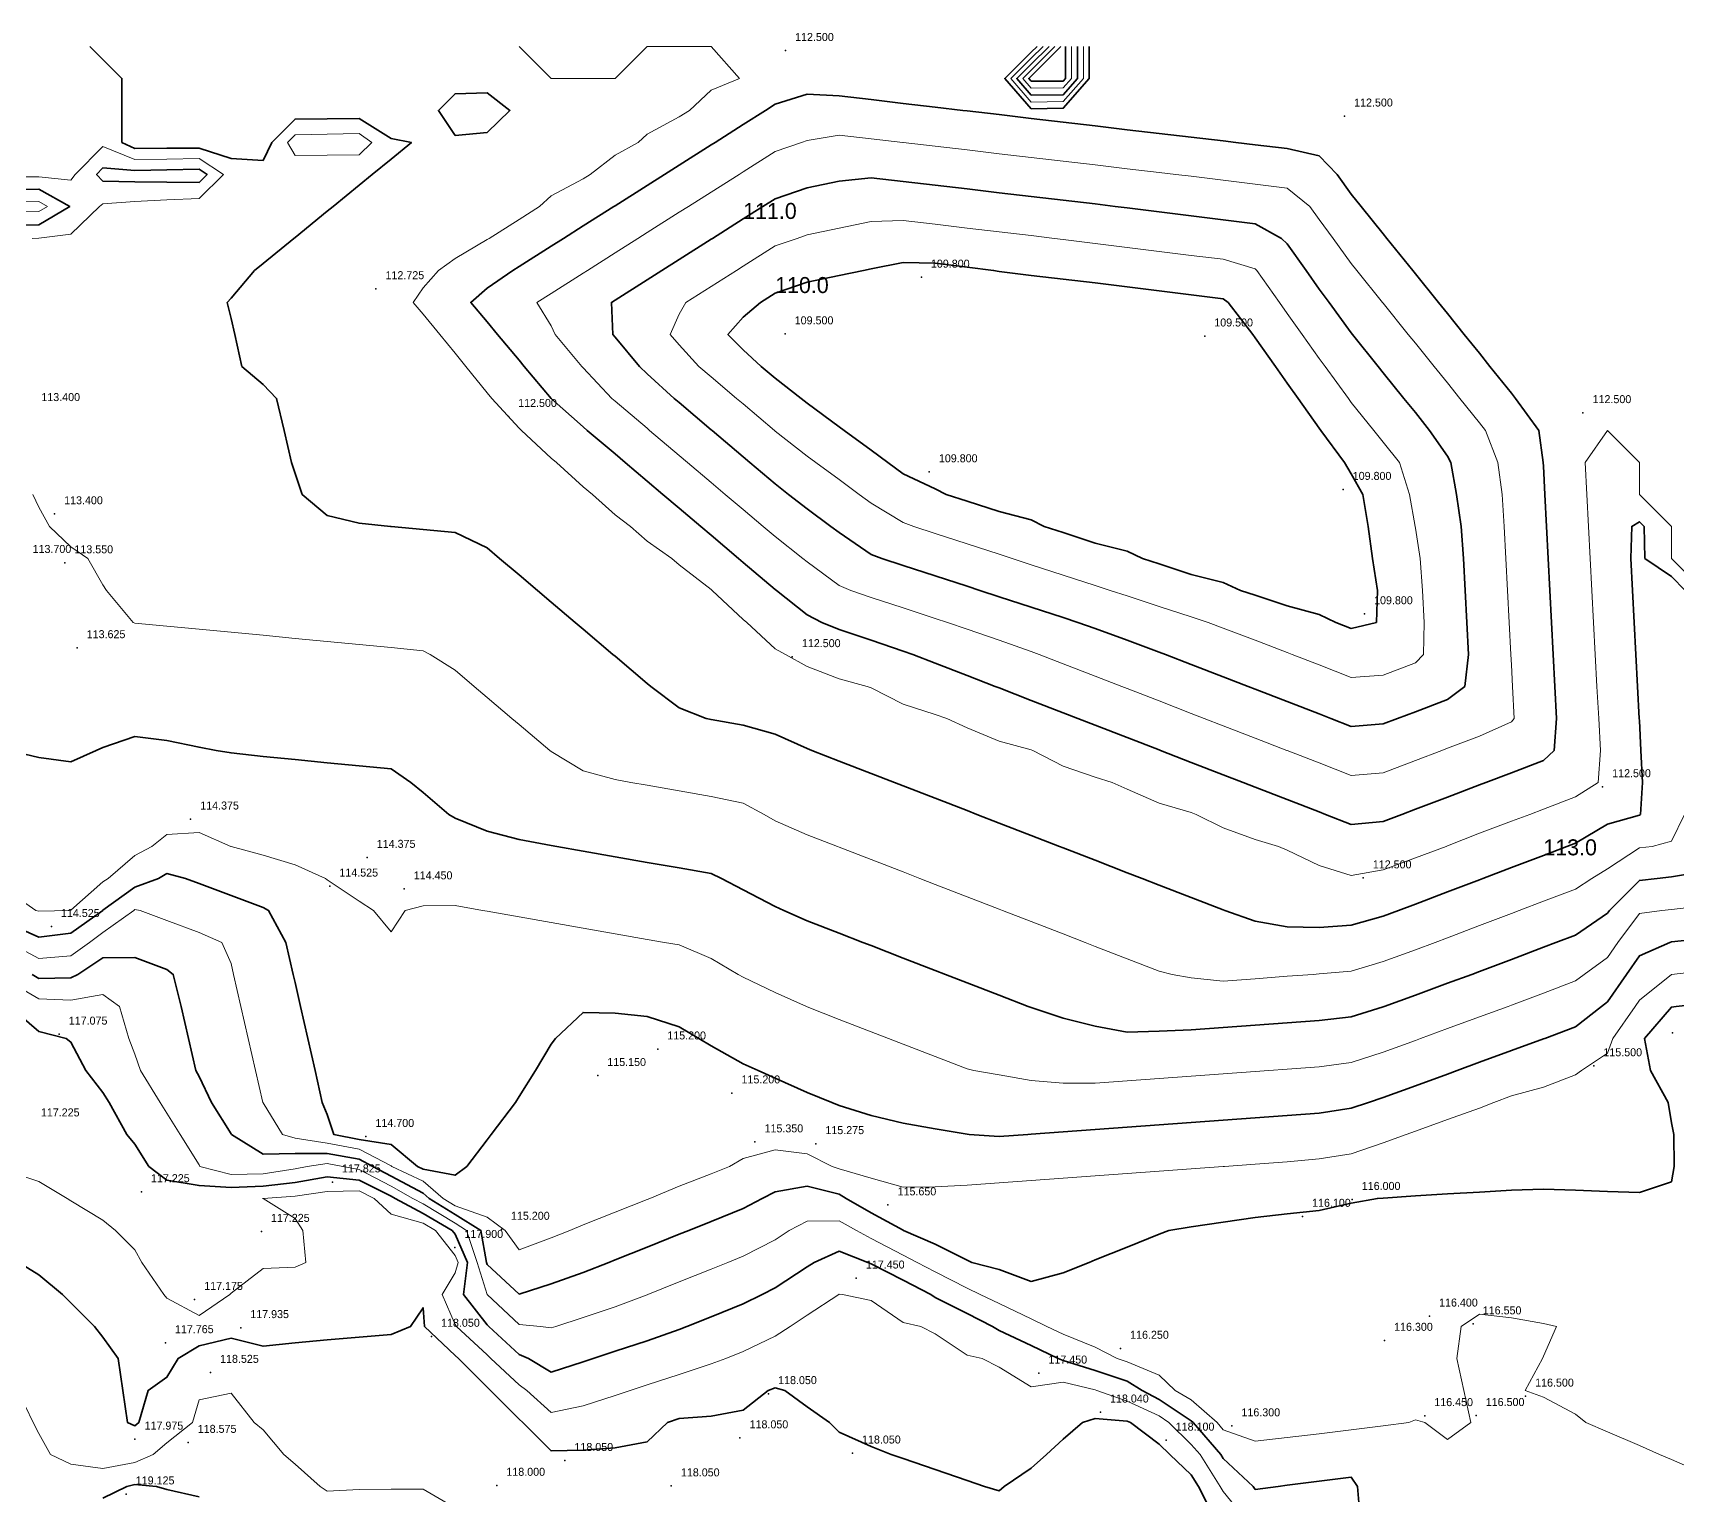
# Model space of a CAD drawing. Header units: metres. Extents: x 287882 to 288136, y 62808 to 63073.
# Drawn here: x 288013.4 to 288064.8, y 63027.8 to 63073.5 of the extents above; entities that cross this region are included whole.
import ezdxf

# ---------------------------------------------------------------- set-up
doc = ezdxf.new("R2010")
doc.units = ezdxf.units.M
for name, color, linetype in [('TOPO-CONT-PRIMARY', 2, 'Continuous'), ('TOPO-CONT-SECONDARY', 253, 'Continuous'), ('TOPO-CONT-TEXT', 3, 'Continuous'), ('TOPO-POINTS', 1, 'Continuous')]:
    doc.layers.add(name, color=color, linetype=linetype)

msp = doc.modelspace()

# ---------------------------------------------------------------- linework, layer by layer
at = {"layer": 'TOPO-CONT-PRIMARY', "lineweight": 35}
for points, elevation in [([(288065.035, 63056.043), (288064.6, 63056.478), (288063.774, 63057.043), (288063.744, 63058.043), (288063.6, 63058.188), (288063.363, 63058.043), (288063.335, 63057.043), (288063.387, 63056.043), (288063.439, 63055.043), (288063.492, 63054.043), (288063.544, 63053.043), (288063.597, 63052.043), (288063.6, 63051.974), (288063.649, 63051.043), (288063.701, 63050.043), (288063.639, 63049.043), (288063.6, 63049.016), (288062.6, 63048.734), (288061.6, 63048.146), (288061.33, 63048.043), (288060.6, 63047.765), (288059.6, 63047.384), (288058.706, 63047.043), (288058.6, 63047.003), (288057.6, 63046.622), (288056.6, 63046.241), (288056.072, 63046.043), (288055.6, 63045.869), (288054.6, 63045.58), (288053.6, 63045.507), (288052.6, 63045.532), (288051.6, 63045.713), (288050.645, 63046.043), (288050.6, 63046.061), (288049.6, 63046.448), (288048.6, 63046.836), (288048.065, 63047.043), (288047.6, 63047.223), (288046.6, 63047.611), (288045.6, 63047.999), (288045.485, 63048.043), (288044.6, 63048.386), (288043.6, 63048.774), (288042.904, 63049.043), (288042.6, 63049.161), (288041.6, 63049.549), (288040.6, 63049.937), (288040.324, 63050.043), (288039.6, 63050.324), (288038.6, 63050.712), (288037.744, 63051.043), (288037.6, 63051.099), (288036.6, 63051.556), (288035.6, 63051.833), (288034.6, 63052.009), (288034.445, 63052.043), (288033.6, 63052.371), (288032.713, 63053.043), (288032.6, 63053.139), (288031.6, 63053.986), (288031.533, 63054.043), (288030.6, 63054.833), (288030.352, 63055.043), (288029.6, 63055.68), (288029.171, 63056.043), (288028.6, 63056.527), (288027.99, 63057.043), (288027.6, 63057.373), (288026.6, 63057.85), (288025.6, 63057.946), (288024.6, 63058.042), (288024.586, 63058.043), (288023.6, 63058.143), (288022.6, 63058.381), (288021.821, 63059.043), (288021.6, 63059.696), (288021.494, 63060.043), (288021.258, 63061.043), (288021.022, 63062.043), (288020.6, 63062.479), (288019.94, 63063.043), (288019.717, 63064.043), (288019.6, 63064.541), (288019.482, 63065.043), (288019.6, 63065.175), (288020.337, 63066.043), (288020.6, 63066.258), (288021.562, 63067.043), (288021.6, 63067.075), (288022.6, 63067.891), (288022.787, 63068.043), (288023.6, 63068.707), (288024.012, 63069.043), (288024.6, 63069.523), (288025.237, 63070.043), (288024.6, 63070.168), (288023.6, 63070.788), (288022.6, 63070.781), (288021.6, 63070.772), (288020.871, 63070.043), (288020.6, 63069.475), (288019.6, 63069.539), (288018.6, 63069.863), (288017.6, 63069.859), (288016.6, 63069.855), (288016.193, 63070.043), (288016.193, 63071.043), (288016.193, 63072.043), (288015.6, 63072.636), (288015.193, 63073.043)], 113), ([(288046.415, 63073.043), (288046.415, 63072.043), (288045.6, 63071.108), (288044.6, 63071.088), (288043.775, 63072.043), (288044.6, 63072.858), (288044.785, 63073.043)], 112), ([(288046.045, 63073.043), (288046.045, 63072.043), (288045.6, 63071.533), (288044.6, 63071.522), (288044.15, 63072.043), (288044.6, 63072.488), (288045.156, 63073.043)], 111), ([(288045.674, 63073.043), (288045.674, 63072.043), (288045.6, 63071.958), (288044.6, 63071.957), (288044.525, 63072.043), (288044.6, 63072.117), (288045.526, 63073.043)], 110), ([(288026.6, 63070.263), (288027.6, 63070.348), (288028.316, 63071.043), (288027.6, 63071.589), (288026.6, 63071.562), (288026.081, 63071.043), (288026.6, 63070.263)], 113), ([(288054.6, 63048.732), (288053.797, 63049.043), (288053.6, 63049.12), (288052.6, 63049.507), (288051.6, 63049.895), (288051.217, 63050.043), (288050.6, 63050.282), (288049.6, 63050.67), (288048.637, 63051.043), (288048.6, 63051.058), (288047.6, 63051.445), (288046.6, 63051.833), (288046.057, 63052.043), (288045.6, 63052.22), (288044.6, 63052.608), (288043.6, 63052.996), (288043.477, 63053.043), (288042.6, 63053.383), (288041.6, 63053.771), (288040.897, 63054.043), (288040.6, 63054.146), (288039.6, 63054.486), (288038.6, 63054.819), (288038.062, 63055.043), (288037.6, 63055.281), (288036.638, 63056.043), (288036.6, 63056.073), (288035.6, 63056.92), (288035.454, 63057.043), (288034.6, 63057.767), (288034.273, 63058.043), (288033.6, 63058.613), (288033.093, 63059.043), (288032.6, 63059.46), (288031.912, 63060.043), (288031.6, 63060.307), (288030.731, 63061.043), (288030.6, 63061.154), (288029.6, 63062.041), (288029.597, 63062.043), (288028.762, 63063.043), (288028.6, 63063.237), (288027.927, 63064.043), (288027.6, 63064.435), (288027.092, 63065.043), (288027.6, 63065.492), (288028.408, 63066.043), (288028.6, 63066.165), (288029.6, 63066.798), (288029.987, 63067.043), (288030.6, 63067.432), (288031.565, 63068.043), (288031.6, 63068.066), (288032.6, 63068.699), (288033.144, 63069.043), (288033.6, 63069.333), (288034.6, 63069.966), (288034.722, 63070.043), (288035.6, 63070.6), (288036.301, 63071.043), (288036.6, 63071.233), (288037.6, 63071.55), (288038.6, 63071.496), (288039.6, 63071.379), (288040.6, 63071.261), (288041.6, 63071.144), (288042.459, 63071.043), (288042.6, 63071.027), (288043.6, 63070.91), (288044.6, 63070.792), (288045.6, 63070.675), (288046.6, 63070.558), (288047.6, 63070.441), (288048.6, 63070.323), (288049.6, 63070.206), (288050.6, 63070.089), (288050.987, 63070.043), (288051.6, 63069.971), (288052.6, 63069.85), (288053.6, 63069.62), (288054.153, 63069.043), (288054.6, 63068.43), (288054.911, 63068.043), (288055.6, 63067.186), (288055.714, 63067.043), (288056.518, 63066.043), (288056.6, 63065.941), (288057.322, 63065.043), (288057.6, 63064.697), (288058.126, 63064.043), (288058.6, 63063.453), (288058.929, 63063.043), (288059.6, 63062.209), (288059.733, 63062.043), (288060.457, 63061.043), (288060.594, 63060.043), (288060.6, 63059.922), (288060.646, 63059.043), (288060.699, 63058.043), (288060.751, 63057.043), (288060.803, 63056.043), (288060.856, 63055.043), (288060.908, 63054.043), (288060.96, 63053.043), (288061.013, 63052.043), (288060.94, 63051.043), (288060.6, 63050.727), (288059.6, 63050.346), (288058.807, 63050.043), (288058.6, 63049.965), (288057.6, 63049.584), (288056.6, 63049.203), (288056.182, 63049.043), (288055.6, 63048.822), (288054.6, 63048.732)], 112), ([(288015.6, 63068.832), (288016.6, 63068.815), (288017.6, 63068.802), (288018.6, 63068.792), (288018.855, 63069.043), (288018.6, 63069.207), (288017.6, 63069.189), (288016.6, 63069.169), (288015.6, 63069.244), (288015.4, 63069.043), (288015.6, 63068.832)], 114), ([(288054.6, 63051.795), (288053.958, 63052.043), (288053.6, 63052.182), (288052.6, 63052.57), (288051.6, 63052.957), (288051.378, 63053.043), (288050.6, 63053.345), (288049.6, 63053.733), (288048.798, 63054.043), (288048.6, 63054.118), (288047.6, 63054.488), (288046.6, 63054.851), (288046.059, 63055.043), (288045.6, 63055.193), (288044.6, 63055.519), (288043.6, 63055.846), (288042.994, 63056.043), (288042.6, 63056.172), (288041.6, 63056.498), (288040.6, 63056.825), (288039.93, 63057.043), (288039.6, 63057.17), (288038.6, 63057.852), (288038.341, 63058.043), (288037.6, 63058.589), (288037.021, 63059.043), (288036.6, 63059.372), (288035.808, 63060.043), (288035.6, 63060.219), (288034.627, 63061.043), (288034.6, 63061.066), (288033.6, 63061.913), (288033.446, 63062.043), (288032.6, 63062.809), (288032.361, 63063.043), (288031.6, 63063.954), (288031.525, 63064.043), (288031.484, 63065.043), (288031.6, 63065.117), (288032.6, 63065.75), (288033.063, 63066.043), (288033.6, 63066.384), (288034.6, 63067.017), (288034.641, 63067.043), (288035.6, 63067.651), (288036.22, 63068.043), (288036.6, 63068.284), (288037.6, 63068.627), (288038.6, 63068.835), (288039.6, 63068.932), (288040.6, 63068.822), (288041.6, 63068.705), (288042.6, 63068.588), (288043.6, 63068.471), (288044.6, 63068.353), (288045.6, 63068.236), (288046.6, 63068.119), (288047.226, 63068.043), (288047.6, 63067.998), (288048.6, 63067.874), (288049.6, 63067.75), (288050.6, 63067.626), (288051.6, 63067.502), (288052.422, 63067.043), (288052.6, 63066.869), (288053.186, 63066.043), (288053.6, 63065.459), (288053.903, 63065.043), (288054.6, 63064.088), (288054.636, 63064.043), (288055.44, 63063.043), (288055.6, 63062.844), (288056.244, 63062.043), (288056.6, 63061.6), (288057.047, 63061.043), (288057.6, 63060.238), (288057.712, 63060.043), (288057.884, 63059.043), (288058.028, 63058.043), (288058.101, 63057.043), (288058.153, 63056.043), (288058.205, 63055.043), (288058.258, 63054.043), (288058.15, 63053.043), (288057.6, 63052.635), (288056.6, 63052.254), (288056.047, 63052.043), (288055.6, 63051.873), (288054.6, 63051.795)], 111), ([(288012.6, 63067.45), (288013.6, 63067.468), (288014.561, 63068.043), (288013.6, 63068.58), (288012.6, 63068.567)], 114), ([(288054.6, 63054.857), (288054.12, 63055.043), (288053.6, 63055.291), (288052.6, 63055.56), (288051.6, 63055.892), (288051.137, 63056.043), (288050.6, 63056.291), (288049.6, 63056.545), (288048.6, 63056.871), (288048.072, 63057.043), (288047.6, 63057.268), (288046.6, 63057.524), (288045.6, 63057.85), (288045.008, 63058.043), (288044.6, 63058.244), (288043.6, 63058.507), (288042.6, 63058.829), (288041.943, 63059.043), (288041.6, 63059.213), (288040.6, 63059.686), (288040.115, 63060.043), (288039.6, 63060.423), (288038.758, 63061.043), (288038.6, 63061.16), (288037.6, 63061.896), (288037.411, 63062.043), (288036.6, 63062.672), (288036.161, 63063.043), (288035.6, 63063.564), (288035.124, 63064.043), (288035.6, 63064.577), (288036.139, 63065.043), (288036.6, 63065.336), (288037.6, 63065.677), (288038.6, 63065.885), (288039.362, 63066.043), (288039.6, 63066.093), (288040.6, 63066.287), (288041.6, 63066.266), (288042.6, 63066.145), (288043.426, 63066.043), (288043.6, 63066.013), (288044.6, 63065.887), (288045.6, 63065.774), (288046.6, 63065.65), (288047.6, 63065.526), (288048.6, 63065.403), (288049.6, 63065.279), (288050.6, 63065.155), (288050.75, 63065.043), (288051.523, 63064.043), (288051.6, 63063.934), (288052.232, 63063.043), (288052.6, 63062.524), (288052.941, 63062.043), (288053.6, 63061.115), (288053.652, 63061.043), (288054.383, 63060.043), (288054.6, 63059.683), (288054.956, 63059.043), (288055.127, 63058.043), (288055.261, 63057.043), (288055.419, 63056.043), (288055.382, 63055.043), (288054.6, 63054.857)], 110), ([(288065.6, 63047.258), (288064.6, 63047.093), (288064.151, 63047.043), (288063.6, 63046.983), (288062.662, 63046.043), (288062.6, 63045.96), (288061.6, 63045.275), (288060.993, 63045.043), (288060.6, 63044.894), (288059.6, 63044.513), (288058.6, 63044.132), (288058.36, 63044.043), (288057.6, 63043.766), (288056.6, 63043.4), (288055.624, 63043.043), (288055.6, 63043.035), (288054.6, 63042.716), (288053.6, 63042.608), (288052.6, 63042.535), (288051.6, 63042.462), (288050.6, 63042.389), (288049.6, 63042.315), (288048.6, 63042.266), (288047.6, 63042.244), (288046.6, 63042.422), (288045.6, 63042.673), (288044.6, 63043.005), (288044.501, 63043.043), (288043.6, 63043.393), (288042.6, 63043.78), (288041.921, 63044.043), (288041.6, 63044.168), (288040.6, 63044.555), (288039.6, 63044.943), (288039.341, 63045.043), (288038.6, 63045.331), (288037.6, 63045.718), (288036.874, 63046.043), (288036.6, 63046.165), (288035.6, 63046.685), (288034.924, 63047.043), (288034.6, 63047.195), (288033.6, 63047.371), (288032.6, 63047.546), (288031.6, 63047.722), (288030.6, 63047.898), (288029.774, 63048.043), (288029.6, 63048.074), (288028.6, 63048.26), (288027.6, 63048.518), (288026.6, 63048.928), (288026.404, 63049.043), (288025.6, 63049.724), (288025.222, 63050.043), (288024.6, 63050.468), (288023.6, 63050.564), (288022.6, 63050.66), (288021.6, 63050.756), (288020.6, 63050.853), (288019.6, 63050.963), (288019.139, 63051.043), (288018.6, 63051.143), (288017.6, 63051.35), (288016.6, 63051.474), (288015.6, 63051.138), (288015.392, 63051.043), (288014.6, 63050.686), (288013.6, 63050.824), (288012.675, 63051.043)], 114), ([(288065.6, 63045.17), (288064.6, 63045.06), (288064.55, 63045.043), (288063.6, 63044.622), (288063.198, 63044.043), (288062.6, 63043.185), (288062.414, 63043.043), (288061.6, 63042.403), (288060.642, 63042.043), (288060.6, 63042.028), (288059.6, 63041.662), (288058.6, 63041.297), (288057.907, 63041.043), (288057.6, 63040.931), (288056.6, 63040.566), (288055.6, 63040.2), (288055.137, 63040.043), (288054.6, 63039.861), (288053.6, 63039.711), (288052.6, 63039.636), (288051.6, 63039.563), (288050.6, 63039.49), (288049.6, 63039.417), (288048.6, 63039.343), (288047.6, 63039.27), (288046.6, 63039.197), (288045.6, 63039.124), (288044.6, 63039.051), (288044.499, 63039.043), (288043.6, 63038.978), (288042.663, 63039.043), (288042.6, 63039.05), (288041.6, 63039.223), (288040.6, 63039.396), (288039.6, 63039.635), (288038.6, 63039.952), (288038.366, 63040.043), (288037.6, 63040.35), (288036.6, 63040.801), (288036.064, 63041.043), (288035.6, 63041.253), (288034.6, 63041.815), (288034.214, 63042.043), (288033.6, 63042.407), (288032.6, 63042.732), (288031.6, 63042.834), (288030.6, 63042.858), (288029.733, 63042.043), (288029.6, 63041.862), (288029.114, 63041.043), (288028.6, 63040.232), (288028.486, 63040.043), (288027.727, 63039.043), (288027.6, 63038.877), (288026.966, 63038.043), (288026.6, 63037.769), (288025.6, 63037.963), (288025.43, 63038.043), (288024.6, 63038.724), (288023.6, 63038.89), (288022.812, 63039.043), (288022.6, 63039.668), (288022.452, 63040.043), (288022.224, 63041.043), (288021.997, 63042.043), (288021.769, 63043.043), (288021.6, 63043.787), (288021.542, 63044.043), (288021.314, 63045.043), (288020.773, 63046.043), (288020.6, 63046.131), (288019.6, 63046.508), (288018.6, 63046.885), (288018.178, 63047.043), (288017.6, 63047.196), (288017.335, 63047.043), (288016.6, 63046.769), (288015.6, 63046.047), (288015.596, 63046.043), (288014.6, 63045.33), (288013.6, 63045.211), (288012.6, 63045.654)], 115), ([(288065.6, 63043.137), (288064.751, 63043.043), (288064.6, 63043.021), (288063.763, 63042.043), (288063.945, 63041.043), (288064.494, 63040.043), (288064.6, 63039.404), (288064.671, 63039.043), (288064.685, 63038.043), (288064.6, 63037.565), (288063.6, 63037.227), (288062.6, 63037.264), (288061.6, 63037.301), (288060.6, 63037.335), (288059.6, 63037.3), (288058.6, 63037.242), (288057.6, 63037.183), (288056.6, 63037.125), (288055.6, 63037.056), (288055.413, 63037.043), (288054.6, 63036.893), (288053.6, 63036.669), (288052.6, 63036.565), (288051.6, 63036.445), (288050.6, 63036.305), (288049.6, 63036.155), (288048.903, 63036.043), (288048.6, 63035.922), (288047.6, 63035.522), (288046.6, 63035.121), (288046.406, 63035.043), (288045.6, 63034.721), (288044.6, 63034.453), (288043.6, 63034.826), (288042.749, 63035.043), (288042.6, 63035.116), (288041.6, 63035.61), (288040.61, 63036.043), (288040.6, 63036.049), (288039.6, 63036.589), (288038.822, 63037.043), (288038.6, 63037.173), (288037.6, 63037.424), (288036.6, 63037.252), (288036.195, 63037.043), (288035.6, 63036.726), (288034.6, 63036.325), (288033.899, 63036.043), (288033.6, 63035.923), (288032.6, 63035.522), (288031.6, 63035.121), (288031.406, 63035.043), (288030.6, 63034.731), (288029.6, 63034.377), (288028.6, 63034.057), (288027.6, 63034.984), (288027.582, 63035.043), (288027.4, 63036.043), (288026.6, 63036.54), (288025.788, 63037.043), (288025.6, 63037.206), (288024.6, 63037.742), (288024.028, 63038.043), (288023.6, 63038.268), (288022.6, 63038.449), (288021.6, 63038.445), (288020.6, 63038.43), (288019.611, 63039.043), (288019.6, 63039.061), (288018.992, 63040.043), (288018.6, 63040.858), (288018.497, 63041.043), (288018.269, 63042.043), (288018.041, 63043.043), (288017.794, 63044.043), (288017.6, 63044.198), (288016.6, 63044.575), (288015.6, 63044.56), (288014.81, 63044.043), (288014.6, 63043.934), (288013.6, 63043.914), (288013.388, 63044.043)], 116), ([(288054.878, 63027.043), (288054.794, 63028.043), (288054.6, 63028.333), (288053.6, 63028.206), (288052.6, 63028.08), (288052.315, 63028.043), (288051.6, 63027.953), (288051.533, 63028.043), (288050.6, 63028.918), (288050.521, 63029.043), (288049.654, 63030.043), (288049.6, 63030.091), (288048.6, 63030.762), (288048.063, 63031.043), (288047.6, 63031.331), (288046.6, 63031.662), (288045.6, 63031.981), (288045.441, 63032.043), (288044.6, 63032.446), (288043.6, 63032.913), (288043.387, 63033.043), (288042.6, 63033.449), (288041.6, 63033.953), (288041.459, 63034.043), (288040.6, 63034.49), (288039.6, 63035.002), (288039.492, 63035.043), (288038.6, 63035.394), (288037.815, 63035.043), (288037.6, 63034.903), (288036.6, 63034.245), (288036.197, 63034.043), (288035.6, 63033.749), (288034.6, 63033.348), (288033.841, 63033.043), (288033.6, 63032.951), (288032.6, 63032.598), (288031.6, 63032.27), (288030.912, 63032.043), (288030.6, 63031.941), (288029.6, 63031.613), (288028.894, 63032.043), (288028.6, 63032.166), (288027.657, 63033.043), (288027.6, 63033.097), (288026.859, 63034.043), (288026.99, 63035.043), (288026.6, 63035.925), (288026.508, 63036.043), (288025.6, 63036.571), (288024.731, 63037.043), (288024.6, 63037.117), (288023.6, 63037.613), (288022.6, 63037.717), (288021.6, 63037.545), (288020.6, 63037.427), (288019.6, 63037.384), (288018.6, 63037.443), (288017.6, 63037.617), (288017.029, 63038.043), (288016.6, 63038.736), (288016.349, 63039.043), (288015.791, 63040.043), (288015.6, 63040.351), (288015.063, 63041.043), (288014.6, 63041.929), (288014.447, 63042.043), (288013.6, 63042.255), (288012.695, 63043.043)], 117), ([(288050.334, 63027.043), (288049.826, 63028.043), (288049.6, 63028.41), (288048.932, 63029.043), (288048.6, 63029.368), (288047.706, 63030.043), (288047.6, 63030.088), (288046.6, 63030.167), (288046.205, 63030.043), (288045.6, 63029.519), (288045.073, 63029.043), (288044.6, 63028.617), (288043.757, 63028.043), (288043.6, 63027.906), (288043.135, 63028.043), (288042.6, 63028.227), (288041.6, 63028.571), (288040.6, 63028.915), (288040.226, 63029.043), (288039.6, 63029.291), (288038.6, 63029.741), (288038.296, 63030.043), (288037.6, 63030.527), (288036.902, 63031.043), (288036.6, 63031.122), (288036.378, 63031.043), (288035.6, 63030.425), (288034.6, 63030.243), (288033.6, 63030.163), (288033.237, 63030.043), (288032.6, 63029.441), (288031.6, 63029.248), (288030.6, 63029.178), (288029.6, 63029.155), (288028.714, 63030.043), (288028.6, 63030.148), (288027.707, 63031.043), (288027.6, 63031.143), (288026.702, 63032.043), (288026.6, 63032.138), (288025.645, 63033.043), (288025.6, 63033.628), (288025.208, 63033.043), (288024.6, 63032.789), (288023.6, 63032.712), (288022.6, 63032.626), (288021.6, 63032.532), (288020.6, 63032.426), (288019.6, 63032.677), (288018.6, 63032.44), (288017.947, 63032.043), (288017.6, 63031.454), (288017.016, 63031.043), (288016.724, 63030.043), (288016.6, 63029.941), (288016.362, 63030.043), (288016.22, 63031.043), (288016.079, 63032.043), (288015.6, 63032.708), (288015.331, 63033.043), (288014.6, 63033.78), (288014.339, 63034.043), (288013.6, 63034.654), (288012.971, 63035.043)], 118), ([(288018.6, 63027.719), (288017.6, 63027.953), (288017.271, 63028.043), (288016.6, 63028.101), (288016.345, 63028.043), (288015.6, 63027.673)], 119)]:
    msp.add_lwpolyline(points, dxfattribs=dict(at, elevation=elevation))
at = {"layer": 'TOPO-CONT-SECONDARY', "lineweight": 13}
for points, elevation in [([(288065.6, 63056.043), (288064.6, 63057.043), (288064.6, 63057.043), (288064.6, 63058.043), (288063.6, 63059.043), (288063.6, 63059.043), (288063.6, 63060.043), (288062.6, 63061.043), (288061.908, 63060.043), (288061.959, 63059.043), (288062.011, 63058.043), (288062.063, 63057.043), (288062.116, 63056.043), (288062.168, 63055.043), (288062.221, 63054.043), (288062.274, 63053.043), (288062.328, 63052.043), (288062.382, 63051.043), (288062.308, 63050.043), (288061.6, 63049.597), (288060.6, 63049.209), (288060.172, 63049.043), (288059.6, 63048.83), (288058.6, 63048.454), (288057.6, 63048.059), (288057.559, 63048.043), (288056.6, 63047.691), (288055.6, 63047.308), (288054.6, 63047.14), (288053.6, 63047.449), (288052.6, 63047.931), (288052.33, 63048.043), (288051.6, 63048.255), (288050.6, 63048.623), (288049.757, 63049.043), (288049.6, 63049.1), (288048.6, 63049.39), (288047.6, 63049.836), (288047.132, 63050.043), (288046.6, 63050.209), (288045.6, 63050.553), (288044.651, 63051.043), (288044.6, 63051.063), (288043.6, 63051.336), (288042.6, 63051.749), (288041.968, 63052.043), (288041.6, 63052.165), (288040.6, 63052.487), (288039.6, 63052.994), (288039.477, 63053.043), (288038.6, 63053.285), (288037.6, 63053.664), (288036.924, 63054.043), (288036.6, 63054.221), (288035.715, 63055.043), (288035.6, 63055.137), (288034.633, 63056.043), (288034.6, 63056.071), (288033.6, 63056.847), (288033.373, 63057.043), (288032.6, 63057.581), (288032.083, 63058.043), (288031.6, 63058.403), (288030.897, 63059.043), (288030.6, 63059.275), (288029.768, 63060.043), (288029.6, 63060.179), (288028.673, 63061.043), (288028.6, 63061.113), (288027.745, 63062.043), (288027.6, 63062.219), (288026.941, 63063.043), (288026.6, 63063.454), (288026.125, 63064.043), (288025.6, 63064.673), (288025.293, 63065.043), (288025.6, 63065.496), (288026.081, 63066.043), (288026.6, 63066.411), (288027.6, 63067.006), (288027.66, 63067.043), (288028.6, 63067.639), (288029.238, 63068.043), (288029.6, 63068.373), (288030.6, 63068.906), (288030.816, 63069.043), (288031.6, 63069.647), (288032.315, 63070.043), (288032.6, 63070.305), (288033.6, 63070.847), (288033.92, 63071.043), (288034.6, 63071.68), (288035.481, 63072.043), (288034.6, 63073.043), (288033.6, 63073.043), (288032.6, 63073.043), (288031.6, 63072.043), (288031.6, 63072.043), (288030.6, 63072.043), (288029.6, 63072.043), (288029.6, 63072.043), (288028.6, 63073.043), (288028.6, 63073.043)], 112.5), ([(288046.23, 63073.043), (288046.23, 63072.043), (288045.6, 63071.32), (288044.6, 63071.305), (288043.962, 63072.043), (288044.6, 63072.673), (288044.971, 63073.043)], 111.5), ([(288045.859, 63073.043), (288045.859, 63072.043), (288045.6, 63071.746), (288044.6, 63071.739), (288044.338, 63072.043), (288044.6, 63072.303), (288045.341, 63073.043)], 110.5), ([(288013.391, 63067.043), (288013.6, 63067.054), (288014.6, 63067.179), (288015.487, 63068.043), (288015.6, 63068.128), (288016.6, 63068.194), (288017.6, 63068.246), (288018.6, 63068.289), (288019.366, 63069.043), (288018.6, 63069.535), (288017.6, 63069.524), (288016.6, 63069.512), (288015.6, 63069.91), (288014.733, 63069.043), (288014.6, 63068.868), (288013.6, 63068.966), (288012.6, 63068.964)], 113.5), ([(288021.6, 63069.638), (288022.6, 63069.646), (288023.6, 63069.654), (288023.997, 63070.043), (288023.6, 63070.325), (288022.6, 63070.304), (288021.6, 63070.28), (288021.364, 63070.043), (288021.6, 63069.638)], 113.5), ([(288052.6, 63051.039), (288052.588, 63051.043), (288051.6, 63051.426), (288050.6, 63051.814), (288050.008, 63052.043), (288049.6, 63052.201), (288048.6, 63052.589), (288047.6, 63052.976), (288047.428, 63053.043), (288046.6, 63053.364), (288045.6, 63053.752), (288044.847, 63054.043), (288044.6, 63054.132), (288043.6, 63054.487), (288042.6, 63054.834), (288041.988, 63055.043), (288041.6, 63055.17), (288040.6, 63055.496), (288039.6, 63055.823), (288038.96, 63056.043), (288038.6, 63056.198), (288037.6, 63056.935), (288037.463, 63057.043), (288036.6, 63057.723), (288036.221, 63058.043), (288035.6, 63058.569), (288035.041, 63059.043), (288034.6, 63059.416), (288033.86, 63060.043), (288033.6, 63060.263), (288032.679, 63061.043), (288032.6, 63061.11), (288031.6, 63061.957), (288031.498, 63062.043), (288030.6, 63062.999), (288030.561, 63063.043), (288029.726, 63064.043), (288029.6, 63064.312), (288029.157, 63065.043), (288029.6, 63065.324), (288030.6, 63065.958), (288030.736, 63066.043), (288031.6, 63066.591), (288032.314, 63067.043), (288032.6, 63067.225), (288033.6, 63067.858), (288033.893, 63068.043), (288034.6, 63068.492), (288035.471, 63069.043), (288035.6, 63069.125), (288036.6, 63069.759), (288037.428, 63070.043), (288037.6, 63070.102), (288038.6, 63070.267), (288039.6, 63070.159), (288040.586, 63070.043), (288040.6, 63070.042), (288041.6, 63069.925), (288042.6, 63069.807), (288043.6, 63069.69), (288044.6, 63069.573), (288045.6, 63069.456), (288046.6, 63069.338), (288047.6, 63069.221), (288048.6, 63069.104), (288049.115, 63069.043), (288049.6, 63068.986), (288050.6, 63068.862), (288051.6, 63068.738), (288052.6, 63068.613), (288053.308, 63068.043), (288053.6, 63067.631), (288054.028, 63067.043), (288054.6, 63066.259), (288054.773, 63066.043), (288055.577, 63065.043), (288055.6, 63065.015), (288056.381, 63064.043), (288056.6, 63063.77), (288057.185, 63063.043), (288057.6, 63062.526), (288057.988, 63062.043), (288058.6, 63061.282), (288058.792, 63061.043), (288059.176, 63060.043), (288059.308, 63059.043), (288059.373, 63058.043), (288059.426, 63057.043), (288059.478, 63056.043), (288059.531, 63055.043), (288059.583, 63054.043), (288059.6, 63053.714), (288059.635, 63053.043), (288059.688, 63052.043), (288059.6, 63051.935), (288058.6, 63051.49), (288057.6, 63051.109), (288057.427, 63051.043), (288056.6, 63050.729), (288055.6, 63050.348), (288054.6, 63050.263), (288053.6, 63050.651), (288052.6, 63051.039)], 111.5), ([(288012.6, 63067.899), (288013.6, 63067.883), (288013.868, 63068.043), (288013.6, 63068.193), (288012.6, 63068.171)], 114.5), ([(288053.6, 63053.714), (288052.749, 63054.043), (288052.6, 63054.101), (288051.6, 63054.489), (288050.6, 63054.868), (288050.13, 63055.043), (288049.6, 63055.216), (288048.6, 63055.543), (288047.6, 63055.869), (288047.066, 63056.043), (288046.6, 63056.195), (288045.6, 63056.522), (288044.6, 63056.848), (288044.001, 63057.043), (288043.6, 63057.174), (288042.6, 63057.501), (288041.6, 63057.827), (288040.936, 63058.043), (288040.6, 63058.162), (288039.6, 63058.769), (288039.228, 63059.043), (288038.6, 63059.506), (288037.871, 63060.043), (288037.6, 63060.243), (288036.6, 63061.022), (288036.575, 63061.043), (288035.6, 63061.869), (288035.394, 63062.043), (288034.6, 63062.716), (288034.213, 63063.043), (288033.6, 63063.716), (288033.325, 63064.043), (288033.6, 63064.671), (288033.812, 63065.043), (288034.6, 63065.543), (288035.39, 63066.043), (288035.6, 63066.176), (288036.6, 63066.81), (288037.283, 63067.043), (288037.6, 63067.152), (288038.6, 63067.36), (288039.6, 63067.568), (288040.6, 63067.603), (288041.6, 63067.485), (288042.6, 63067.368), (288043.6, 63067.251), (288044.6, 63067.133), (288045.329, 63067.043), (288045.6, 63067.01), (288046.6, 63066.886), (288047.6, 63066.762), (288048.6, 63066.638), (288049.6, 63066.514), (288050.6, 63066.391), (288051.6, 63066.088), (288051.645, 63066.043), (288052.354, 63065.043), (288052.6, 63064.697), (288053.063, 63064.043), (288053.6, 63063.287), (288053.778, 63063.043), (288054.508, 63062.043), (288054.6, 63061.917), (288055.303, 63061.043), (288055.6, 63060.673), (288056.106, 63060.043), (288056.42, 63059.043), (288056.592, 63058.043), (288056.6, 63057.993), (288056.752, 63057.043), (288056.828, 63056.043), (288056.88, 63055.043), (288056.856, 63054.043), (288056.6, 63053.78), (288055.6, 63053.399), (288054.6, 63053.326), (288053.6, 63053.714)], 110.5), ([(288065.012, 63049.043), (288064.6, 63048.209), (288064.001, 63048.043), (288063.6, 63047.999), (288062.6, 63047.347), (288062.115, 63047.043), (288061.6, 63046.71), (288060.6, 63046.329), (288059.849, 63046.043), (288059.6, 63045.949), (288058.6, 63045.568), (288057.6, 63045.187), (288057.215, 63045.043), (288056.6, 63044.817), (288055.6, 63044.452), (288054.6, 63044.144), (288053.6, 63044.058), (288053.406, 63044.043), (288052.6, 63043.984), (288051.6, 63043.911), (288050.6, 63043.838), (288049.6, 63043.94), (288048.999, 63044.043), (288048.6, 63044.145), (288047.6, 63044.533), (288046.6, 63044.921), (288046.283, 63045.043), (288045.6, 63045.308), (288044.6, 63045.696), (288043.703, 63046.043), (288043.6, 63046.083), (288042.6, 63046.471), (288041.6, 63046.858), (288041.123, 63047.043), (288040.6, 63047.246), (288039.6, 63047.634), (288038.6, 63048.021), (288038.543, 63048.043), (288037.6, 63048.409), (288036.6, 63048.847), (288036.252, 63049.043), (288035.6, 63049.391), (288034.6, 63049.602), (288033.6, 63049.778), (288032.6, 63049.953), (288032.088, 63050.043), (288031.6, 63050.138), (288030.6, 63050.409), (288029.6, 63051.013), (288029.559, 63051.043), (288028.6, 63051.855), (288028.378, 63052.043), (288027.6, 63052.702), (288027.197, 63053.043), (288026.6, 63053.549), (288025.824, 63054.043), (288025.6, 63054.159), (288024.6, 63054.255), (288023.6, 63054.351), (288022.6, 63054.447), (288021.6, 63054.544), (288020.6, 63054.64), (288019.6, 63054.736), (288018.6, 63054.832), (288017.6, 63054.928), (288016.6, 63055.024), (288016.546, 63055.043), (288015.705, 63056.043), (288015.6, 63056.221), (288015.126, 63057.043), (288014.6, 63057.402), (288013.93, 63058.043), (288013.6, 63058.644), (288013.405, 63059.043)], 113.5), ([(288065.6, 63046.187), (288064.6, 63046.076), (288064.301, 63046.043), (288063.6, 63045.945), (288062.928, 63045.043), (288062.6, 63044.572), (288061.872, 63044.043), (288061.6, 63043.839), (288060.6, 63043.458), (288059.6, 63043.08), (288059.501, 63043.043), (288058.6, 63042.714), (288057.6, 63042.349), (288056.766, 63042.043), (288056.6, 63041.983), (288055.6, 63041.617), (288054.6, 63041.288), (288053.6, 63041.159), (288052.6, 63041.086), (288052.024, 63041.043), (288051.6, 63041.012), (288050.6, 63040.939), (288049.6, 63040.866), (288048.6, 63040.793), (288047.6, 63040.72), (288046.6, 63040.647), (288045.6, 63040.649), (288044.6, 63040.733), (288043.6, 63040.907), (288042.811, 63041.043), (288042.6, 63041.092), (288041.6, 63041.477), (288040.6, 63041.865), (288040.14, 63042.043), (288039.6, 63042.253), (288038.6, 63042.64), (288037.6, 63043.032), (288037.575, 63043.043), (288036.6, 63043.483), (288035.6, 63043.954), (288035.449, 63044.043), (288034.6, 63044.546), (288033.6, 63044.964), (288033.146, 63045.043), (288032.6, 63045.139), (288031.6, 63045.315), (288030.6, 63045.491), (288029.6, 63045.667), (288028.6, 63045.843), (288027.6, 63046.018), (288027.46, 63046.043), (288026.6, 63046.195), (288025.6, 63046.184), (288025.043, 63046.043), (288024.6, 63045.375), (288024.055, 63046.043), (288023.6, 63046.331), (288022.6, 63047.001), (288022.55, 63047.043), (288021.6, 63047.471), (288020.6, 63047.766), (288019.6, 63048.039), (288019.59, 63048.043), (288018.6, 63048.478), (288017.6, 63048.415), (288017.13, 63048.043), (288016.6, 63047.764), (288015.762, 63047.043), (288015.6, 63046.939), (288014.6, 63046.047), (288014.58, 63046.043), (288013.6, 63046.016), (288013.506, 63046.043), (288012.6, 63046.675)], 114.5), ([(288065.6, 63044.153), (288064.601, 63044.043), (288064.6, 63044.043), (288063.6, 63043.235), (288063.467, 63043.043), (288062.771, 63042.043), (288062.6, 63041.578), (288061.789, 63041.043), (288061.6, 63040.906), (288060.6, 63040.523), (288059.6, 63040.245), (288059.049, 63040.043), (288058.6, 63039.861), (288057.6, 63039.514), (288056.6, 63039.148), (288056.313, 63039.043), (288055.6, 63038.783), (288054.6, 63038.433), (288053.6, 63038.277), (288052.6, 63038.187), (288051.6, 63038.114), (288050.641, 63038.043), (288050.6, 63038.04), (288049.6, 63037.967), (288048.6, 63037.894), (288047.6, 63037.821), (288046.6, 63037.748), (288045.6, 63037.675), (288044.6, 63037.601), (288043.6, 63037.528), (288042.6, 63037.455), (288041.6, 63037.401), (288040.6, 63037.398), (288039.6, 63037.677), (288038.6, 63037.968), (288038.382, 63038.043), (288037.6, 63038.441), (288036.6, 63038.566), (288035.6, 63038.292), (288035.175, 63038.043), (288034.6, 63037.813), (288033.6, 63037.43), (288032.682, 63037.043), (288032.6, 63037.011), (288031.6, 63036.61), (288030.6, 63036.223), (288030.189, 63036.043), (288029.6, 63035.809), (288028.6, 63035.439), (288028.16, 63036.043), (288027.6, 63036.453), (288026.6, 63036.812), (288026.227, 63037.043), (288025.6, 63037.584), (288024.628, 63038.043), (288024.6, 63038.067), (288023.6, 63038.579), (288022.6, 63038.767), (288021.6, 63038.926), (288021.211, 63039.043), (288020.6, 63040.03), (288020.592, 63040.043), (288020.36, 63041.043), (288020.133, 63042.043), (288019.905, 63043.043), (288019.678, 63044.043), (288019.6, 63044.385), (288019.316, 63045.043), (288018.6, 63045.353), (288017.6, 63045.73), (288016.767, 63046.043), (288016.6, 63046.072), (288016.561, 63046.043), (288015.6, 63045.352), (288015.174, 63045.043), (288014.6, 63044.628), (288013.6, 63044.545), (288012.674, 63045.043)], 115.5), ([(288065.6, 63028.449), (288064.6, 63028.884), (288064.232, 63029.043), (288063.6, 63029.318), (288062.6, 63029.752), (288061.93, 63030.043), (288061.6, 63030.305), (288060.6, 63030.83), (288060.035, 63031.043), (288060.568, 63032.043), (288060.6, 63032.115), (288061.013, 63033.043), (288060.6, 63033.134), (288059.6, 63033.31), (288058.6, 63033.432), (288058.027, 63033.043), (288057.898, 63032.043), (288058.111, 63031.043), (288058.33, 63030.043), (288057.6, 63029.514), (288056.898, 63030.043), (288056.6, 63030.13), (288056.402, 63030.043), (288055.6, 63029.942), (288054.6, 63029.815), (288053.6, 63029.688), (288052.6, 63029.569), (288051.6, 63029.459), (288050.6, 63029.817), (288050.407, 63030.043), (288049.6, 63030.748), (288049.102, 63031.043), (288048.6, 63031.521), (288047.6, 63031.941), (288047.287, 63032.043), (288046.6, 63032.4), (288045.6, 63032.799), (288045.091, 63033.043), (288044.6, 63033.279), (288043.6, 63033.758), (288043.008, 63034.043), (288042.6, 63034.239), (288041.6, 63034.748), (288041.033, 63035.043), (288040.6, 63035.269), (288039.6, 63035.796), (288039.138, 63036.043), (288038.6, 63036.347), (288037.6, 63036.335), (288037.041, 63036.043), (288036.6, 63035.754), (288035.6, 63035.237), (288035.117, 63035.043), (288034.6, 63034.836), (288033.6, 63034.435), (288032.624, 63034.043), (288032.6, 63034.034), (288031.6, 63033.658), (288030.6, 63033.323), (288029.749, 63033.043), (288029.6, 63032.995), (288029.264, 63033.043), (288028.6, 63033.109), (288027.6, 63034.04), (288027.598, 63034.043), (288027.286, 63035.043), (288026.961, 63036.043), (288026.6, 63036.267), (288025.6, 63036.872), (288025.284, 63037.043), (288024.6, 63037.43), (288023.6, 63037.949), (288023.098, 63038.043), (288022.6, 63038.131), (288021.977, 63038.043), (288021.6, 63037.972), (288020.6, 63037.81), (288019.6, 63037.794), (288018.63, 63038.043), (288018.6, 63038.091), (288018.011, 63039.043), (288017.6, 63039.706), (288017.391, 63040.043), (288016.772, 63041.043), (288016.6, 63041.549), (288016.405, 63042.043), (288016.12, 63043.043), (288015.6, 63043.42), (288014.6, 63043.24), (288013.6, 63043.284), (288012.6, 63043.861)], 116.5), ([(288051.281, 63027.043), (288050.6, 63027.889), (288050.499, 63028.043), (288049.873, 63029.043), (288049.6, 63029.355), (288048.902, 63030.043), (288048.6, 63030.249), (288047.6, 63030.713), (288046.647, 63031.043), (288046.6, 63031.059), (288045.6, 63031.307), (288044.6, 63031.156), (288043.6, 63031.767), (288043.069, 63032.043), (288042.6, 63032.143), (288041.6, 63032.808), (288041.149, 63033.043), (288040.6, 63033.17), (288039.6, 63033.85), (288038.709, 63034.043), (288038.6, 63034.051), (288038.588, 63034.043), (288037.6, 63033.394), (288037.067, 63033.043), (288036.6, 63032.737), (288035.6, 63032.261), (288035.059, 63032.043), (288034.6, 63031.873), (288033.6, 63031.544), (288032.6, 63031.216), (288032.074, 63031.043), (288031.6, 63030.888), (288030.6, 63030.559), (288029.6, 63030.352), (288028.844, 63031.043), (288028.6, 63031.222), (288027.718, 63032.043), (288027.6, 63032.153), (288026.644, 63033.043), (288026.6, 63033.106), (288026.199, 63034.043), (288026.6, 63034.714), (288026.695, 63035.043), (288026.6, 63035.257), (288025.99, 63036.043), (288025.6, 63036.27), (288024.6, 63036.548), (288024.075, 63037.043), (288023.6, 63037.276), (288022.6, 63037.265), (288021.6, 63037.119), (288020.6, 63037.044), (288020.586, 63037.043), (288020.6, 63037.039), (288021.6, 63036.414), (288021.848, 63036.043), (288021.94, 63035.043), (288021.6, 63034.893), (288020.6, 63034.857), (288019.6, 63034.081), (288019.566, 63034.043), (288018.6, 63033.383), (288017.6, 63033.929), (288017.504, 63034.043), (288016.814, 63035.043), (288016.6, 63035.434), (288015.996, 63036.043), (288015.6, 63036.363), (288014.6, 63036.97), (288014.478, 63037.043), (288013.6, 63037.568), (288012.6, 63037.91)], 117.5), ([(288026.6, 63027.373), (288025.6, 63027.956), (288024.6, 63027.957), (288023.6, 63027.953), (288022.6, 63027.899), (288022.384, 63028.043), (288021.6, 63028.736), (288021.249, 63029.043), (288020.6, 63029.81), (288020.319, 63030.043), (288019.6, 63030.963), (288018.6, 63030.746), (288018.402, 63030.043), (288017.6, 63029.403), (288017.171, 63029.043), (288016.6, 63028.793), (288015.6, 63028.604), (288014.6, 63028.739), (288013.957, 63029.043), (288013.6, 63029.703), (288013.417, 63030.043), (288012.945, 63031.043)], 118.5)]:
    msp.add_lwpolyline(points, dxfattribs=dict(at, elevation=elevation))
at = {"layer": 'TOPO-POINTS'}
for p in [(288036.923, 63072.912), (288054.388, 63070.864), (288041.167, 63065.829), (288024.127, 63065.469), (288036.911, 63064.058), (288050.019, 63063.991), (288028.272, 63061.476), (288061.838, 63061.595), (288041.415, 63059.747), (288054.344, 63059.197), (288014.087, 63058.435), (288014.408, 63056.903), (288055.011, 63055.311), (288014.792, 63054.251), (288037.136, 63053.97), (288062.45, 63049.906), (288018.339, 63048.897), (288023.854, 63047.699), (288022.686, 63046.801), (288054.972, 63047.057), (288025.009, 63046.715), (288013.988, 63045.538), (288014.231, 63042.175), (288064.63, 63042.217), (288032.93, 63041.712), (288062.175, 63041.186), (288031.056, 63040.881), (288035.249, 63040.338), (288023.813, 63038.977), (288035.968, 63038.808), (288037.87, 63038.753), (288022.767, 63037.557), (288016.8, 63037.251), (288054.627, 63037.009), (288040.125, 63036.839), (288053.074, 63036.482), (288020.548, 63036.011), (288028.047, 63036.077), (288026.593, 63035.509), (288039.135, 63034.553), (288018.463, 63033.884), (288019.902, 63033.004), (288057.042, 63033.365), (288058.406, 63033.121), (288017.549, 63032.533), (288025.863, 63032.733), (288047.39, 63032.358), (288055.637, 63032.607), (288018.959, 63031.606), (288044.838, 63031.583), (288036.393, 63030.941), (288060.043, 63030.863), (288046.762, 63030.366), (288050.868, 63029.934), (288056.893, 63030.254), (288058.5, 63030.257), (288016.6, 63029.519), (288018.261, 63029.418), (288035.501, 63029.559), (288048.814, 63029.487), (288030.03, 63028.852), (288039.014, 63029.085), (288016.325, 63027.807), (288027.903, 63028.076), (288033.356, 63028.058)]:
    msp.add_point(p, dxfattribs=at)

# ---------------------------------------------------------------- texts
at = {"layer": 'TOPO-CONT-TEXT'}
for s, height, p in [('112.500', 0.25, (288037.223, 63073.212)), ('112.500', 0.25, (288054.688, 63071.164)), ('111.0', 0.5, (288035.6, 63067.651)), ('109.800', 0.25, (288041.467, 63066.129)), ('112.725', 0.25, (288024.427, 63065.769)), ('110.0', 0.5, (288036.6, 63065.336)), ('109.500', 0.25, (288037.211, 63064.358)), ('109.500', 0.25, (288050.319, 63064.291)), ('113.400', 0.25, (288013.675, 63061.96)), ('112.500', 0.25, (288062.138, 63061.895)), ('112.500', 0.25, (288028.572, 63061.776)), ('109.800', 0.25, (288041.715, 63060.047)), ('109.800', 0.25, (288054.644, 63059.497)), ('113.400', 0.25, (288014.387, 63058.735)), ('113.700', 0.25, (288013.401, 63057.214)), ('113.550', 0.25, (288014.708, 63057.203)), ('109.800', 0.25, (288055.311, 63055.611)), ('113.625', 0.25, (288015.092, 63054.551)), ('112.500', 0.25, (288037.436, 63054.27)), ('112.500', 0.25, (288062.75, 63050.206)), ('114.375', 0.25, (288018.639, 63049.197)), ('113.0', 0.5, (288060.6, 63047.765)), ('114.375', 0.25, (288024.154, 63047.999)), ('114.525', 0.25, (288022.986, 63047.101)), ('114.450', 0.25, (288025.309, 63047.015)), ('112.500', 0.25, (288055.272, 63047.357)), ('114.525', 0.25, (288014.288, 63045.838)), ('117.075', 0.25, (288014.531, 63042.475)), ('115.200', 0.25, (288033.23, 63042.012)), ('115.500', 0.25, (288062.475, 63041.486)), ('115.150', 0.25, (288031.356, 63041.181)), ('115.200', 0.25, (288035.549, 63040.638)), ('117.225', 0.25, (288013.66, 63039.607)), ('114.700', 0.25, (288024.113, 63039.277)), ('115.350', 0.25, (288036.268, 63039.108)), ('115.275', 0.25, (288038.17, 63039.053)), ('117.825', 0.25, (288023.067, 63037.857)), ('117.225', 0.25, (288017.1, 63037.551)), ('116.000', 0.25, (288054.927, 63037.309)), ('115.650', 0.25, (288040.425, 63037.139)), ('116.100', 0.25, (288053.374, 63036.782)), ('117.225', 0.25, (288020.848, 63036.311)), ('115.200', 0.25, (288028.347, 63036.377)), ('117.900', 0.25, (288026.893, 63035.809)), ('117.450', 0.25, (288039.435, 63034.853)), ('117.175', 0.25, (288018.763, 63034.184)), ('116.400', 0.25, (288057.342, 63033.665)), ('117.935', 0.25, (288020.202, 63033.304)), ('116.550', 0.25, (288058.706, 63033.421)), ('117.765', 0.25, (288017.849, 63032.833)), ('118.050', 0.25, (288026.163, 63033.033)), ('116.250', 0.25, (288047.69, 63032.658)), ('116.300', 0.25, (288055.937, 63032.907)), ('118.525', 0.25, (288019.259, 63031.906)), ('117.450', 0.25, (288045.138, 63031.883)), ('118.050', 0.25, (288036.693, 63031.241)), ('116.500', 0.25, (288060.343, 63031.163)), ('118.040', 0.25, (288047.062, 63030.666)), ('116.450', 0.25, (288057.193, 63030.554)), ('116.500', 0.25, (288058.8, 63030.557)), ('116.300', 0.25, (288051.168, 63030.234)), ('117.975', 0.25, (288016.9, 63029.819)), ('118.575', 0.25, (288018.561, 63029.718)), ('118.050', 0.25, (288035.801, 63029.859)), ('118.100', 0.25, (288049.114, 63029.787)), ('118.050', 0.25, (288030.33, 63029.152)), ('118.050', 0.25, (288039.314, 63029.385)), ('119.125', 0.25, (288016.625, 63028.107)), ('118.000', 0.25, (288028.203, 63028.376)), ('118.050', 0.25, (288033.656, 63028.358))]:
    msp.add_text(s, height=height, dxfattribs=at).set_placement(p)

doc.saveas('drawing.dxf')
